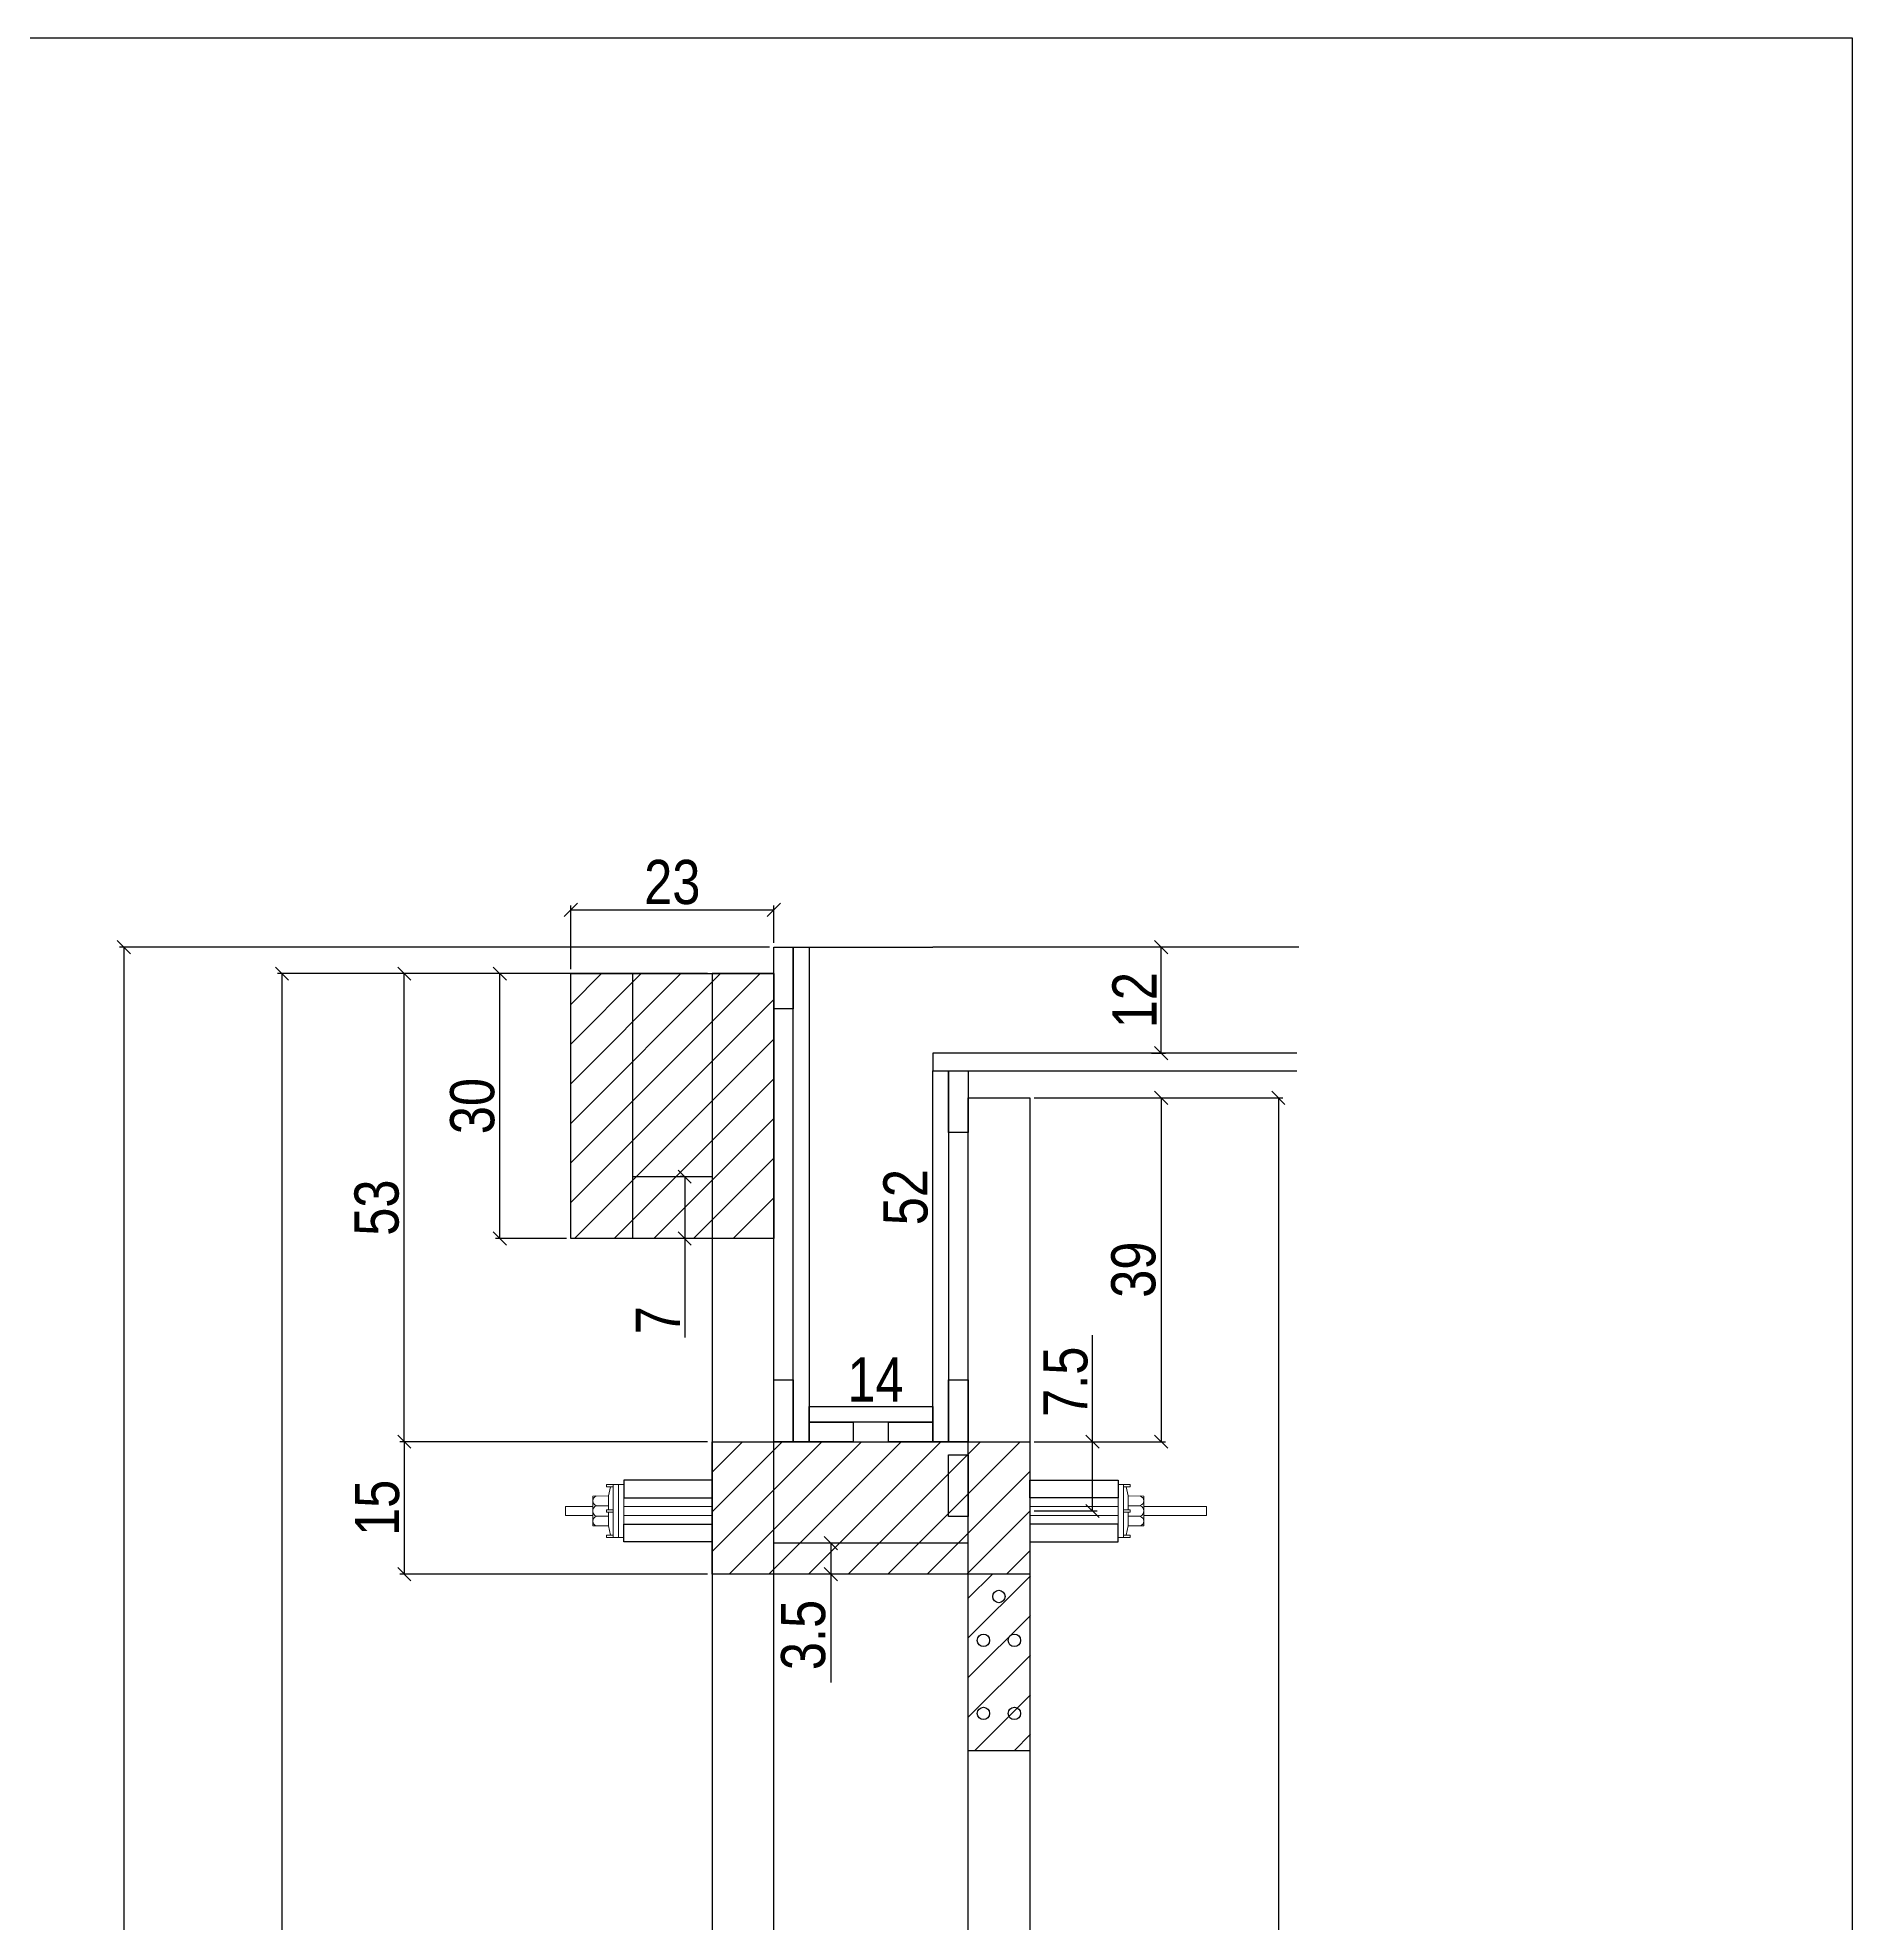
# Model space of a CAD drawing. Extents: x 15230 to 21256, y 3128 to 7338.
# Drawn here: x 18795.3 to 19206.4, y 4014.3 to 4441.3 of the extents above; entities that cross this region are included whole.
import ezdxf

# ---------------------------------------------------------------- set-up
doc = ezdxf.new("R2010")
doc.units = 0
doc.layers.add('BARRA_ANCORAGEM', color=1, linetype='Continuous', lineweight=15)
for name, color, linetype in [('COTA', 241, 'Continuous'), ('TIRAS REESCORAMENTO', 252, 'Continuous'), ('VIGAS', 3, 'Continuous')]:
    doc.layers.add(name, color=color, linetype=linetype)
doc.styles.add('COTA TECNICA 2X', font='techl___.ttf', dxfattribs={"height": 10})
doc.dimstyles.new('SECAO', dxfattribs={"dimscale": 0.333333, "dimtxt": 5, "dimasz": 9, "dimexe": 3, "dimexo": 3, "dimgap": 3, "dimtad": 1, "dimdec": 1, "dimlfac": 0.5, "dimzin": 12, "dimdsep": 46, "dimtxsty": 'COTA TECNICA 2X', "dimblk1": 'OBLIQUE', "dimblk2": 'OBLIQUE', "dimsah": 1, "dimcen": 0.9, "dimclrd": 4, "dimclre": 4, "dimclrt": 240, "dimadec": 1, "dimazin": 3, "dimtfac": 1, "dimtdec": 1, "dimtmove": 0, "dimatfit": 3, "dimfxl": 1, "dimtolj": 1, "dimtzin": 12, "dimarcsym": 0})

# ---------------------------------------------------------------- blocks, each defined once
blk = doc.blocks.new('_Oblique')
at = {"color": 0, "linetype": 'ByBlock', "lineweight": -2}
blk.add_line((-0.5, -0.5), (0.5, 0.5), dxfattribs=at)
blk = doc.blocks.new('*D96')
at = {"layer": 'COTA', "color": 4, "lineweight": -2, "transparency": 16777216}
for p, q in [((18947.08, 4229.21), (18849.66, 4229.21)), ((18850.66, 4229.21), (18850.66, 3671.12)), ((18947.08, 3671.12), (18849.66, 3671.12))]:
    blk.add_line(p, q, dxfattribs=at)
at = {"layer": 'DEFPOINTS', "color": 0, "transparency": 16777216}
for p in [(18948.08, 4229.21), (18850.66, 3671.12), (18948.08, 3671.12)]:
    blk.add_point(p, dxfattribs=at)
at = {"layer": 'COTA', "color": 4, "lineweight": -2, "transparency": 16777216, "xscale": 3, "yscale": 3, "zscale": 3}
for p, rotation in [((18850.66, 4229.21), 90), ((18850.66, 3671.12), 270)]:
    blk.add_blockref('_Oblique', p, dxfattribs=dict(at, rotation=rotation))
at = {"layer": 'COTA', "color": 240, "transparency": 16777216, "insert": (18844.56, 3950.17), "char_height": 10, "attachment_point": 5, "rotation": 90, "style": 'COTA TECNICA 2X'}
blk.add_mtext('\\A1;279', dxfattribs=at)
blk = doc.blocks.new('*D102')
at = {"layer": 'COTA', "color": 4, "lineweight": -2, "transparency": 16777216}
for p, q in [((18947.08, 4229.21), (18877.37, 4229.21)), ((18878.37, 4123.16), (18878.37, 4229.21)), ((18947.08, 4123.16), (18877.37, 4123.16))]:
    blk.add_line(p, q, dxfattribs=at)
at = {"layer": 'DEFPOINTS', "color": 0, "transparency": 16777216}
for p in [(18878.37, 4229.21), (18948.08, 4229.21), (18948.08, 4123.16)]:
    blk.add_point(p, dxfattribs=at)
at = {"layer": 'COTA', "color": 4, "lineweight": -2, "transparency": 16777216, "xscale": 3, "yscale": 3, "zscale": 3}
for p, rotation in [((18878.37, 4229.21), 90), ((18878.37, 4123.16), 270)]:
    blk.add_blockref('_Oblique', p, dxfattribs=dict(at, rotation=rotation))
at = {"layer": 'COTA', "color": 240, "transparency": 16777216, "insert": (18872.15, 4176.19), "char_height": 10, "attachment_point": 5, "rotation": 90, "style": 'COTA TECNICA 2X'}
blk.add_mtext('\\A1;53', dxfattribs=at)
blk = doc.blocks.new('*D103')
at = {"layer": 'COTA', "color": 4, "lineweight": -2, "transparency": 16777216}
for p, q in [((19021.08, 4201.09), (19050.83, 4201.09)), ((19049.83, 4201.09), (19049.83, 4123.16)), ((19021.08, 4123.16), (19050.83, 4123.16))]:
    blk.add_line(p, q, dxfattribs=at)
at = {"layer": 'DEFPOINTS', "color": 0, "transparency": 16777216}
for p in [(19020.08, 4201.09), (19020.08, 4123.16), (19049.83, 4123.16)]:
    blk.add_point(p, dxfattribs=at)
at = {"layer": 'COTA', "color": 4, "lineweight": -2, "transparency": 16777216, "xscale": 3, "yscale": 3, "zscale": 3}
for p, rotation in [((19049.83, 4201.09), 90), ((19049.83, 4123.16), 270)]:
    blk.add_blockref('_Oblique', p, dxfattribs=dict(at, rotation=rotation))
at = {"layer": 'COTA', "color": 240, "transparency": 16777216, "insert": (19043.59, 4162.13), "char_height": 10, "attachment_point": 5, "rotation": 90, "style": 'COTA TECNICA 2X'}
blk.add_mtext('\\A1;39', dxfattribs=at)
blk = doc.blocks.new('*D104')
at = {"layer": 'COTA', "color": 4, "lineweight": -2, "transparency": 16777216}
for p, q in [((18961.08, 4235.21), (18813.86, 4235.21)), ((18814.86, 4235.21), (18814.86, 3651.12)), ((18947.08, 3651.12), (18813.86, 3651.12))]:
    blk.add_line(p, q, dxfattribs=at)
at = {"layer": 'DEFPOINTS', "color": 0, "transparency": 16777216}
for p in [(18962.08, 4235.21), (18814.86, 3651.12), (18948.08, 3651.12)]:
    blk.add_point(p, dxfattribs=at)
at = {"layer": 'COTA', "color": 4, "lineweight": -2, "transparency": 16777216, "xscale": 3, "yscale": 3, "zscale": 3}
for p, rotation in [((18814.86, 4235.21), 90), ((18814.86, 3651.12), 270)]:
    blk.add_blockref('_Oblique', p, dxfattribs=dict(at, rotation=rotation))
at = {"layer": 'COTA', "color": 240, "transparency": 16777216, "insert": (18808.78, 3943.17), "char_height": 10, "attachment_point": 5, "rotation": 90, "style": 'COTA TECNICA 2X'}
blk.add_mtext('\\A1;292', dxfattribs=at)
blk = doc.blocks.new('*D106')
at = {"layer": 'DEFPOINTS', "color": 0, "transparency": 16777216}
for p in [(18985.12, 4235.21), (18998.08, 4235.21), (18985.12, 4131.16)]:
    blk.add_point(p, dxfattribs=at)
at = {"layer": 'COTA', "color": 240, "transparency": 16777216, "insert": (18991.97, 4178.57), "char_height": 10, "attachment_point": 5, "rotation": 90, "style": 'COTA TECNICA 2X'}
blk.add_mtext('\\A1;52', dxfattribs=at)
blk = doc.blocks.new('*D107')
at = {"layer": 'DEFPOINTS', "color": 0, "transparency": 16777216}
for p in [(18970.08, 4131.16), (18998.08, 4131.16), (18998.08, 4131.16)]:
    blk.add_point(p, dxfattribs=at)
at = {"layer": 'COTA', "color": 240, "transparency": 16777216, "insert": (18985.12, 4137.24), "char_height": 10, "attachment_point": 5, "style": 'COTA TECNICA 2X'}
blk.add_mtext('\\A1;14', dxfattribs=at)
blk = doc.blocks.new('*D109')
at = {"layer": 'COTA', "color": 4, "lineweight": -2, "transparency": 16777216}
for p, q in [((19049.83, 4211.21), (19049.83, 4235.21)), ((19050.83, 4235.21), (19050.83, 4235.21)), ((19047.68, 4211.21), (19050.83, 4211.21))]:
    blk.add_line(p, q, dxfattribs=at)
at = {"layer": 'DEFPOINTS', "color": 0, "transparency": 16777216}
for p in [(19049.83, 4235.21), (19049.83, 4235.21), (19046.68, 4211.21)]:
    blk.add_point(p, dxfattribs=at)
at = {"layer": 'COTA', "color": 4, "lineweight": -2, "transparency": 16777216, "xscale": 3, "yscale": 3, "zscale": 3}
for p, rotation in [((19049.83, 4235.21), 90), ((19049.83, 4211.21), 270)]:
    blk.add_blockref('_Oblique', p, dxfattribs=dict(at, rotation=rotation))
at = {"layer": 'COTA', "color": 240, "transparency": 16777216, "insert": (19043.78, 4223.21), "char_height": 10, "attachment_point": 5, "rotation": 90, "style": 'COTA TECNICA 2X'}
blk.add_mtext('\\A1;12', dxfattribs=at)
blk = doc.blocks.new('*D110')
at = {"layer": 'COTA', "color": 4, "lineweight": -2, "transparency": 16777216}
for p, q in [((19022.08, 4201.09), (19077.38, 4201.09)), ((19076.38, 4201.09), (19076.38, 3671.12)), ((19022.08, 3671.12), (19077.38, 3671.12))]:
    blk.add_line(p, q, dxfattribs=at)
at = {"layer": 'DEFPOINTS', "color": 0, "transparency": 16777216}
for p in [(19021.08, 4201.09), (19021.08, 3671.12), (19076.38, 3671.12)]:
    blk.add_point(p, dxfattribs=at)
at = {"layer": 'COTA', "color": 4, "lineweight": -2, "transparency": 16777216, "xscale": 3, "yscale": 3, "zscale": 3}
for p, rotation in [((19076.38, 4201.09), 90), ((19076.38, 3671.12), 270)]:
    blk.add_blockref('_Oblique', p, dxfattribs=dict(at, rotation=rotation))
at = {"layer": 'COTA', "color": 240, "transparency": 16777216, "insert": (19070.27, 3936.1), "char_height": 10, "attachment_point": 5, "rotation": 90, "style": 'COTA TECNICA 2X'}
blk.add_mtext('\\A1;265', dxfattribs=at)
blk = doc.blocks.new('*D112')
at = {"layer": 'COTA', "color": 4, "lineweight": -2, "transparency": 16777216}
for p, q in [((18947.08, 4123.16), (18877.37, 4123.16)), ((18878.37, 4123.16), (18878.37, 4093.16)), ((18947.08, 4093.16), (18877.37, 4093.16))]:
    blk.add_line(p, q, dxfattribs=at)
at = {"layer": 'DEFPOINTS', "color": 0, "transparency": 16777216}
for p in [(18948.08, 4123.16), (18878.37, 4093.16), (18948.08, 4093.16)]:
    blk.add_point(p, dxfattribs=at)
at = {"layer": 'COTA', "color": 4, "lineweight": -2, "transparency": 16777216, "xscale": 3, "yscale": 3, "zscale": 3}
for p, rotation in [((18878.37, 4123.16), 90), ((18878.37, 4093.16), 270)]:
    blk.add_blockref('_Oblique', p, dxfattribs=dict(at, rotation=rotation))
at = {"layer": 'COTA', "color": 240, "transparency": 16777216, "insert": (18872.26, 4108.16), "char_height": 10, "attachment_point": 5, "rotation": 90, "style": 'COTA TECNICA 2X'}
blk.add_mtext('\\A1;15', dxfattribs=at)
blk = doc.blocks.new('A$C51C4441F')
at = {"layer": 'BARRA_ANCORAGEM'}
for p, q in [((-2.25, 3.4), (-1.79, 5.5)), ((-2.25, 3.4), (-5.81, 3.39)), ((-5.81, 3.39), (-5.81, -3.39)), ((-2.25, 1.2), (-5.02, 1.2)), ((-2.25, 3.4), (-2.25, 3.4)), ((-2.25, 3.4), (-2.25, 0.25)), ((-2.25, -3.4), (-5.81, -3.39)), ((-2.25, -1.2), (-5.02, -1.2)), ((-2.25, -0.25), (-2.25, -3.4)), ((-2.25, -3.4), (-1.79, -5.5))]:
    blk.add_line(p, q, dxfattribs=at)
for points in [[(-2.7, 6), (-1.2, 6), (-1.2, 5.5), (-2.7, 5.5)], [(-1.2, -6), (0, -6), (0, 6), (-1.2, 6)], [(-2.7, 0.25), (-1.2, 0.25), (-1.2, -0.25), (-2.7, -0.25)], [(-2.7, -6), (-1.2, -6), (-1.2, -5.5), (-2.7, -5.5)]]:
    blk.add_lwpolyline(points, close=True, dxfattribs=at)
for centre, radius, start, end in [((-4.66, 2.3), 1.15, 107.7845, 252.2718), ((-4.52, 0), 1.3, 112.648, 247.4083), ((-4.66, -2.3), 1.15, 107.7845, 252.2718)]:
    blk.add_arc(centre, radius, start, end, dxfattribs=at)
blk = doc.blocks.new('*D116')
at = {"layer": 'COTA', "color": 4, "lineweight": -2, "transparency": 16777216}
for p, q in [((19034.3, 4123.16), (19034.3, 4147.31)), ((19021.08, 4123.16), (19035.3, 4123.16)), ((19034.3, 4107.46), (19034.3, 4123.16)), ((19021.08, 4107.46), (19035.3, 4107.46))]:
    blk.add_line(p, q, dxfattribs=at)
at = {"layer": 'DEFPOINTS', "color": 0, "transparency": 16777216}
for p in [(19020.08, 4123.16), (19034.3, 4123.16), (19020.08, 4107.46)]:
    blk.add_point(p, dxfattribs=at)
at = {"layer": 'COTA', "color": 4, "lineweight": -2, "transparency": 16777216, "xscale": 3, "yscale": 3, "zscale": 3}
for p, rotation in [((19034.3, 4123.16), 90), ((19034.3, 4107.46), 270)]:
    blk.add_blockref('_Oblique', p, dxfattribs=dict(at, rotation=rotation))
at = {"layer": 'COTA', "color": 240, "transparency": 16777216, "insert": (19028.19, 4136.74), "char_height": 10, "attachment_point": 5, "rotation": 90, "style": 'COTA TECNICA 2X'}
blk.add_mtext('\\A1;7.5', dxfattribs=at)
blk = doc.blocks.new('*D117')
at = {"layer": 'COTA', "color": 4, "lineweight": -2, "transparency": 16777216}
for p, q in [((18983.08, 4100.16), (18974.01, 4100.16)), ((18975.01, 4100.16), (18975.01, 4093.16)), ((18983.08, 4093.16), (18974.01, 4093.16)), ((18975.01, 4093.16), (18975.01, 4068.56))]:
    blk.add_line(p, q, dxfattribs=at)
at = {"layer": 'DEFPOINTS', "color": 0, "transparency": 16777216}
for p in [(18984.08, 4100.16), (18975.01, 4093.16), (18984.08, 4093.16)]:
    blk.add_point(p, dxfattribs=at)
at = {"layer": 'COTA', "color": 4, "lineweight": -2, "transparency": 16777216, "xscale": 3, "yscale": 3, "zscale": 3}
for p, rotation in [((18975.01, 4100.16), 90), ((18975.01, 4093.16), 270)]:
    blk.add_blockref('_Oblique', p, dxfattribs=dict(at, rotation=rotation))
at = {"layer": 'COTA', "color": 240, "transparency": 16777216, "insert": (18968.79, 4079.36), "char_height": 10, "attachment_point": 5, "rotation": 90, "style": 'COTA TECNICA 2X'}
blk.add_mtext('\\A1;3.5', dxfattribs=at)
blk = doc.blocks.new('*D113')
at = {"layer": 'COTA', "color": 4, "lineweight": -2, "transparency": 16777216}
for p, q in [((18915.08, 4229.21), (18899.04, 4229.21)), ((18900.04, 4169.21), (18900.04, 4229.21)), ((18915.08, 4169.21), (18899.04, 4169.21))]:
    blk.add_line(p, q, dxfattribs=at)
at = {"layer": 'DEFPOINTS', "color": 0, "transparency": 16777216}
for p in [(18900.04, 4229.21), (18916.08, 4229.21), (18916.08, 4169.21)]:
    blk.add_point(p, dxfattribs=at)
at = {"layer": 'COTA', "color": 4, "lineweight": -2, "transparency": 16777216, "xscale": 3, "yscale": 3, "zscale": 3}
for p, rotation in [((18900.04, 4229.21), 90), ((18900.04, 4169.21), 270)]:
    blk.add_blockref('_Oblique', p, dxfattribs=dict(at, rotation=rotation))
at = {"layer": 'COTA', "color": 240, "transparency": 16777216, "insert": (18893.82, 4199.21), "char_height": 10, "attachment_point": 5, "rotation": 90, "style": 'COTA TECNICA 2X'}
blk.add_mtext('\\A1;30', dxfattribs=at)
blk = doc.blocks.new('*D114')
at = {"layer": 'COTA', "color": 4, "lineweight": -2, "transparency": 16777216}
for p, q in [((18916.08, 4230.21), (18916.08, 4244.69)), ((18916.08, 4243.69), (18962.08, 4243.69)), ((18962.08, 4236.21), (18962.08, 4244.69))]:
    blk.add_line(p, q, dxfattribs=at)
at = {"layer": 'DEFPOINTS', "color": 0, "transparency": 16777216}
for p in [(18962.08, 4243.69), (18962.08, 4235.21), (18916.08, 4229.21)]:
    blk.add_point(p, dxfattribs=at)
at = {"layer": 'COTA', "color": 4, "lineweight": -2, "transparency": 16777216, "xscale": 3, "yscale": 3, "zscale": 3, "rotation": 180}
blk.add_blockref('_Oblique', (18916.08, 4243.69), dxfattribs=at)
at = {"layer": 'COTA', "color": 4, "lineweight": -2, "transparency": 16777216, "xscale": 3, "yscale": 3, "zscale": 3}
blk.add_blockref('_Oblique', (18962.08, 4243.69), dxfattribs=at)
at = {"layer": 'COTA', "color": 240, "transparency": 16777216, "insert": (18939.08, 4249.91), "char_height": 10, "attachment_point": 5, "style": 'COTA TECNICA 2X'}
blk.add_mtext('\\A1;23', dxfattribs=at)
blk = doc.blocks.new('*D115')
at = {"layer": 'COTA', "color": 4, "lineweight": -2, "transparency": 16777216}
for p, q in [((18941.46, 4183.21), (18940.89, 4183.21)), ((18941.89, 4183.21), (18941.89, 4169.21)), ((18941.46, 4169.21), (18940.89, 4169.21)), ((18941.89, 4169.21), (18941.89, 4146.79))]:
    blk.add_line(p, q, dxfattribs=at)
at = {"layer": 'DEFPOINTS', "color": 0, "transparency": 16777216}
for p in [(18942.46, 4183.21), (18941.89, 4169.21), (18942.46, 4169.21)]:
    blk.add_point(p, dxfattribs=at)
at = {"layer": 'COTA', "color": 4, "lineweight": -2, "transparency": 16777216, "xscale": 3, "yscale": 3, "zscale": 3}
for p, rotation in [((18941.89, 4183.21), 90), ((18941.89, 4169.21), 270)]:
    blk.add_blockref('_Oblique', p, dxfattribs=dict(at, rotation=rotation))
at = {"layer": 'COTA', "color": 240, "transparency": 16777216, "insert": (18935.82, 4150.66), "char_height": 10, "attachment_point": 5, "rotation": 90, "style": 'COTA TECNICA 2X'}
blk.add_mtext('\\A1;7', dxfattribs=at)

msp = doc.modelspace()

# ---------------------------------------------------------------- hatches: boundary and pattern name
at = {"layer": 'COTA'}
h = msp.add_hatch(dxfattribs=at)
h.set_pattern_fill('ANSI31', color=256, scale=2, style=0)
h.set_pattern_definition([(45, (-694.846, -894.5617), (-4.490128, 4.490128), [])])
h.paths.add_polyline_path([(18962.08, 4169.21), (18916.08, 4169.21), (18916.08, 4229.21), (18962.08, 4229.21)])
h = msp.add_hatch(dxfattribs=at)
h.set_pattern_fill('ANSI31', color=256, scale=2, style=0)
h.set_pattern_definition([(45, (-5666.869, -209173.9055), (-4.49012806, 4.49012806), [])])
h.paths.add_polyline_path([(19020.08, 4093.16), (19020.08, 4123.16), (18948.08, 4123.16), (18948.08, 4093.16)])
h = msp.add_hatch(dxfattribs=at)
h.set_pattern_fill('ANSI31', color=256, scale=2, style=0)
h.set_pattern_definition([(45, (-4653.6456, -194166.246), (-4.49012806, 4.49012806), [])])
h.paths.add_polyline_path([(19006.21, 4053.14), (19020.21, 4053.14), (19020.21, 4093.08), (19006.21, 4093.08)])

# ---------------------------------------------------------------- linework, layer by layer
at = {"linetype": 'Continuous'}
for p, q in [((18930.08, 4229.21), (18930.08, 4169.21)), ((18930.08, 4183.21), (18948.08, 4183.21)), ((18948.08, 4093.16), (18948.08, 4123.16)), ((18948.08, 4123.16), (19020.08, 4123.16)), ((19020.08, 4123.16), (19020.08, 4093.16)), ((19006.08, 4100.16), (18962.08, 4100.16)), ((19020.08, 4093.16), (18948.08, 4093.16))]:
    msp.add_line(p, q, dxfattribs=at)
msp.add_line((19020.08, 4053.14), (19006.08, 4053.14))
for points in [[(18962.08, 4169.21), (18916.08, 4169.21), (18916.08, 4229.21), (18962.08, 4229.21)], [(18948.08, 3671.12), (18962.08, 3671.12), (18962.08, 4229.21), (18948.08, 4229.21)]]:
    msp.add_lwpolyline(points, close=True, dxfattribs=at)
msp.add_lwpolyline([(19006.08, 4100.16), (19006.08, 4201.09), (19020.08, 4201.09), (19020.08, 3671.12), (19006.08, 3671.12), (19006.08, 4100.16)], dxfattribs=at)
for centre in [(19013.08, 4088.08), (19009.58, 4078.14), (19016.58, 4078.14), (19009.58, 4061.59), (19016.58, 4061.59)]:
    msp.add_circle(centre, 1.4)
at = {"layer": 'BARRA_ANCORAGEM'}
for points in [[(18926.88, 4113.46), (18928.08, 4113.46), (18928.08, 4101.46), (18926.88, 4101.46)], [(19041.28, 4113.46), (19040.08, 4113.46), (19040.08, 4101.46), (19041.28, 4101.46)], [(18914.88, 4106.46), (18921.07, 4106.46), (18921.07, 4108.46), (18914.88, 4108.46)], [(18928.08, 4106.46), (18948.08, 4106.46), (18948.08, 4108.46), (18928.08, 4108.46)], [(19040.08, 4106.46), (19020.08, 4106.46), (19020.08, 4108.46), (19040.08, 4108.46)], [(19045.9, 4106.46), (19060.08, 4106.46), (19060.08, 4108.46), (19045.9, 4108.46)]]:
    msp.add_lwpolyline(points, close=True, dxfattribs=at)
at = {"layer": 'TIRAS REESCORAMENTO', "linetype": 'ByBlock'}
for p, q in [((18970.08, 4235.21), (18998.08, 4235.21)), ((19081.05, 4235.21), (18998.08, 4235.21)), ((18998.08, 4207.21), (19080.56, 4207.21))]:
    msp.add_line(p, q, dxfattribs=at)
for points in [[(18962.08, 4235.21), (18966.48, 4235.21), (18966.48, 4221.21), (18962.08, 4221.21)], [(19001.68, 4207.21), (19006.08, 4207.21), (19006.08, 4193.21), (19001.68, 4193.21)], [(18962.08, 4137.16), (18966.48, 4137.16), (18966.48, 4123.16), (18962.08, 4123.16)], [(19001.68, 4137.16), (19006.08, 4137.16), (19006.08, 4123.16), (19001.68, 4123.16)], [(18998.08, 4127.56), (18970.08, 4127.56), (18970.08, 4131.16), (18998.08, 4131.16)], [(18980.08, 4127.56), (18980.08, 4123.16), (18970.08, 4123.16), (18970.08, 4127.56)], [(18998.08, 4127.56), (18998.08, 4123.16), (18988.08, 4123.16), (18988.08, 4127.56)], [(19001.68, 4120.19), (19006.08, 4120.19), (19006.08, 4106.19), (19001.68, 4106.19)], [(18928.08, 4110.46), (18948.08, 4110.46), (18948.08, 4114.46), (18928.08, 4114.46)], [(19040.08, 4110.46), (19020.08, 4110.46), (19020.08, 4114.46), (19040.08, 4114.46)], [(18928.08, 4104.46), (18948.08, 4104.46), (18948.08, 4100.46), (18928.08, 4100.46)], [(19040.08, 4104.46), (19020.08, 4104.46), (19020.08, 4100.46), (19040.08, 4100.46)]]:
    msp.add_lwpolyline(points, close=True, dxfattribs=at)
for points in [[(18970.08, 4123.16), (18966.48, 4123.16), (18966.48, 4235.21), (18970.08, 4235.21), (18970.08, 4123.16)], [(19080.56, 4211.21), (18998.08, 4211.21), (18998.08, 4207.21), (19080.56, 4207.21)], [(19001.68, 4123.16), (18998.08, 4123.16), (18998.08, 4207.21), (19001.68, 4207.21), (19001.68, 4123.16)]]:
    msp.add_lwpolyline(points, dxfattribs=at)
at = {"layer": 'VIGAS'}
msp.add_lwpolyline([(19206.41, 3476.51), (18582.13, 3476.51), (18582.13, 4441.29), (19206.41, 4441.29)], close=True, dxfattribs=at)

# ---------------------------------------------------------------- block references
at = {"layer": 'BARRA_ANCORAGEM', "xscale": -1, "rotation": 180}
msp.add_blockref('A$C51C4441F', (18926.88, 4107.46), dxfattribs=at)
at = {"layer": 'BARRA_ANCORAGEM', "xscale": -1}
msp.add_blockref('A$C51C4441F', (19040.08, 4107.46), dxfattribs=at)

# ---------------------------------------------------------------- dimensions: what is measured, and where the dimension line sits
at = {"layer": 'COTA', "color": 3}
dim = msp.add_linear_dim(base=(18962.08, 4243.69), p1=(18916.08, 4229.21), p2=(18962.08, 4235.21), dimstyle='SECAO', dxfattribs=at)
dim.commit()
dim.dimension.update_dxf_attribs({"geometry": '*D114', "text_midpoint": (18939.08, 4249.91)})
for base, p1, p2, picture, middle in [((18814.86, 3651.12), (18962.08, 4235.21), (18948.08, 3651.12), '*D104', (18808.78, 3943.17)), ((19049.83, 4235.21), (19046.68, 4211.21), (19049.83, 4235.21), '*D109', (19043.78, 4223.21)), ((18850.66, 3671.12), (18948.08, 4229.21), (18948.08, 3671.12), '*D96', (18844.56, 3950.17)), ((18878.37, 4229.21), (18948.08, 4123.16), (18948.08, 4229.21), '*D102', (18872.15, 4176.19)), ((18900.04, 4229.21), (18916.08, 4169.21), (18916.08, 4229.21), '*D113', (18893.82, 4199.21)), ((19049.83, 4123.16), (19020.08, 4201.09), (19020.08, 4123.16), '*D103', (19043.59, 4162.13)), ((19076.38, 3671.12), (19021.08, 4201.09), (19021.08, 3671.12), '*D110', (19070.27, 3936.1)), ((18878.37, 4093.16), (18948.08, 4123.16), (18948.08, 4093.16), '*D112', (18872.26, 4108.16)), ((18975.01, 4093.16), (18984.08, 4100.16), (18984.08, 4093.16), '*D117', (18968.79, 4079.36))]:
    dim = msp.add_linear_dim(base=base, p1=p1, p2=p2, angle=90, dimstyle='SECAO', dxfattribs=at)
    dim.commit()
    dim.dimension.update_dxf_attribs({"geometry": picture, "text_midpoint": middle})
dim = msp.add_linear_dim(base=(18998.08, 4235.21), p1=(18985.12, 4131.16), p2=(18985.12, 4235.21), angle=90, dimstyle='SECAO', override={"dimse1": 1, "dimse2": 1, "dimsd1": 1, "dimsd2": 1}, dxfattribs=at)
dim.commit()
dim.dimension.update_dxf_attribs({"geometry": '*D106', "text_midpoint": (18998.08, 4178.57), "dimtype": 160})
dim = msp.add_linear_dim(base=(18941.89, 4169.21), p1=(18942.46, 4183.21), p2=(18942.46, 4169.21), angle=90, dimstyle='SECAO', dxfattribs=at)
dim.commit()
dim.dimension.update_dxf_attribs({"geometry": '*D115', "text_midpoint": (18941.89, 4150.66), "dimtype": 160})
dim = msp.add_linear_dim(base=(19034.3, 4123.16), p1=(19020.08, 4107.46), p2=(19020.08, 4123.16), angle=90, text='7.5', dimstyle='SECAO', dxfattribs=at)
dim.commit()
dim.dimension.update_dxf_attribs({"geometry": '*D116', "text_midpoint": (19028.19, 4136.74)})
dim = msp.add_linear_dim(base=(18998.08, 4131.16), p1=(18970.08, 4131.16), p2=(18998.08, 4131.16), dimstyle='SECAO', override={"dimse1": 1, "dimse2": 1, "dimsd1": 1, "dimsd2": 1}, dxfattribs=at)
dim.commit()
dim.dimension.update_dxf_attribs({"geometry": '*D107', "text_midpoint": (18985.12, 4131.16), "dimtype": 160})

doc.saveas('drawing.dxf')
